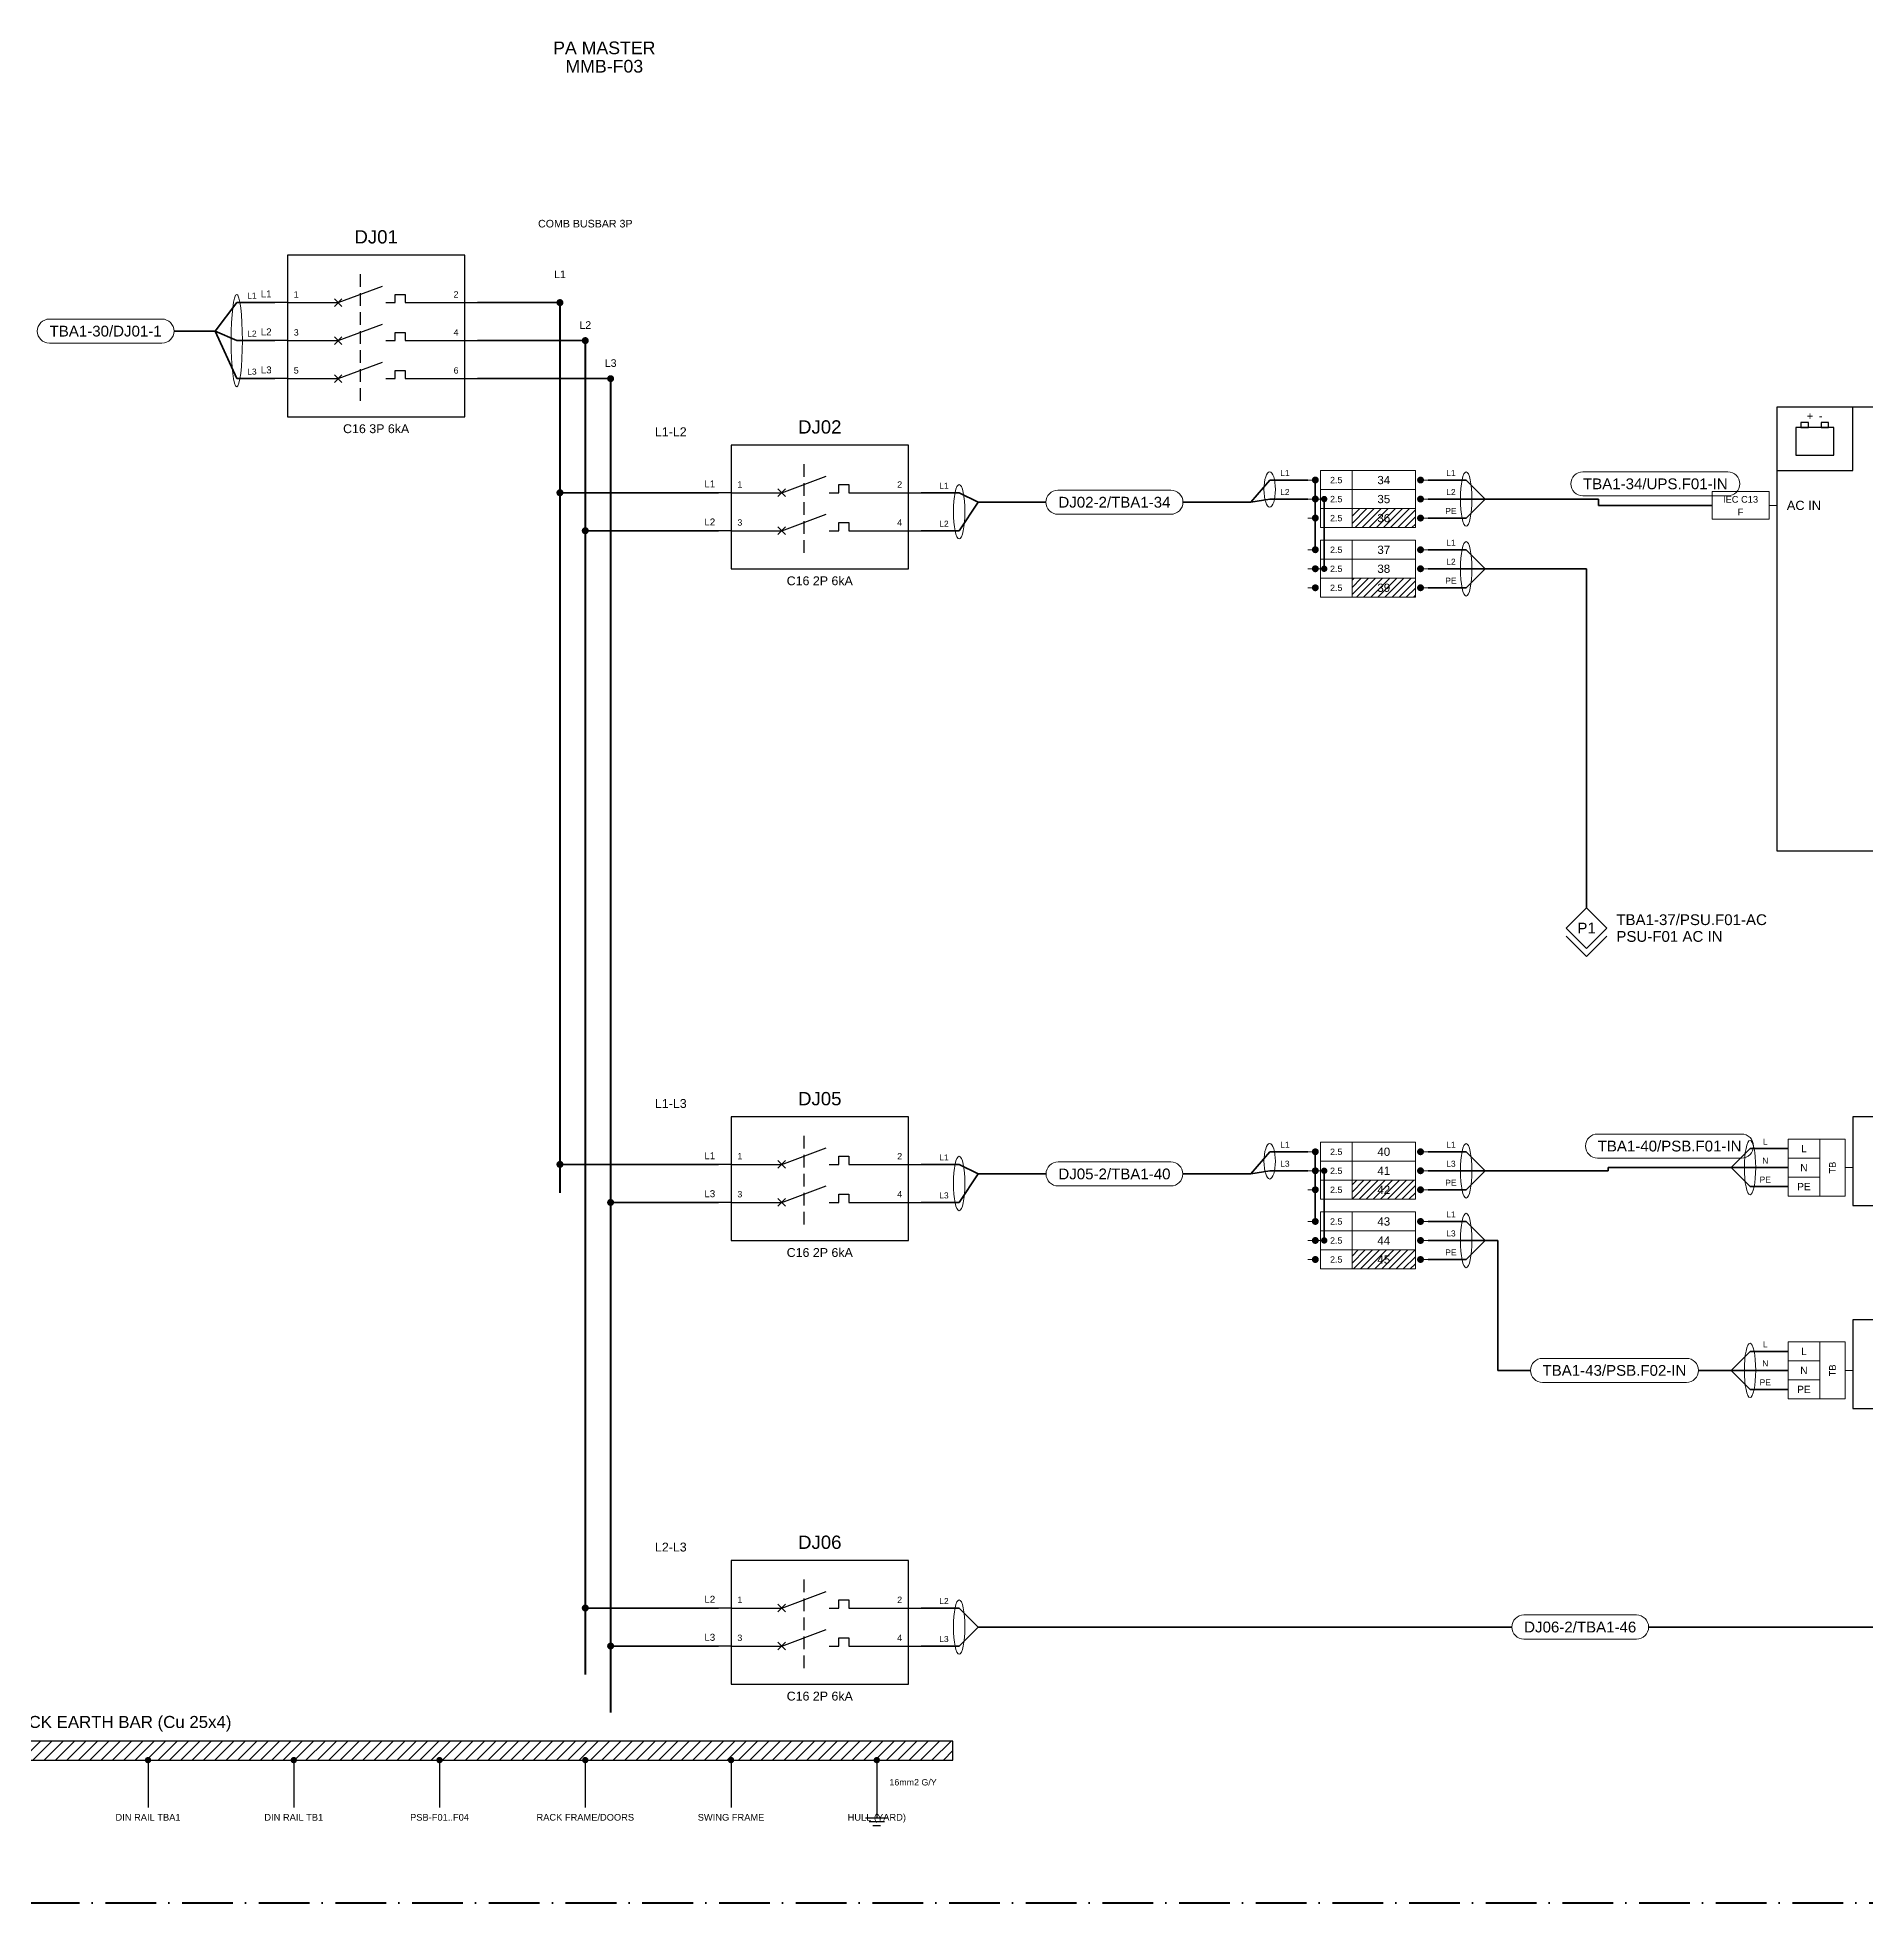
# Model space of a CAD drawing. Header units: millimetres. Extents: x 0 to 841, y 0 to 1189.
# Drawn here: x 165.5 to 454.2, y 198 to 492.4 of the extents above; entities that cross this region are included whole.
import ezdxf
from ezdxf.enums import TextEntityAlignment as Align

# ---------------------------------------------------------------- set-up
doc = ezdxf.new("R2010")
doc.units = ezdxf.units.MM
doc.linetypes.add('AV_DASHDOT', pattern=[12, 8, -2, 0, -2])
doc.linetypes.add('AV_HIDDEN', pattern=[3, 2, -1])
for name, color, linetype, lineweight in [('AV-CONN', 7, 'Continuous', 18), ('AV-LABEL', 7, 'Continuous', 18), ('AV-NOTE', 7, 'Continuous', 18), ('AV-TB', 7, 'Continuous', 18), ('AV-TEXT', 7, 'Continuous', 18), ('AV-TEXT-DEV', 7, 'Continuous', 18)]:
    doc.layers.add(name, color=color, linetype=linetype, lineweight=lineweight)
for name, color, linetype, lineweight, true_color in [('AV-DEVICE', 7, 'Continuous', 25, 0x4682ff), ('AV-RACK', 7, 'AV_DASHDOT', 50, 0xff00ff), ('AV-SYM', 7, 'Continuous', 25, 0x4682ff), ('AV-XREF', 7, 'Continuous', 18, 0x00af00), ('W-PE', 7, 'Continuous', 25, 0x009600), ('W-POWER', 7, 'Continuous', 35, 0xeb8c00)]:
    doc.layers.add(name, color=color, linetype=linetype, lineweight=lineweight, true_color=true_color)
doc.styles.add('AV', font='arial.ttf')

msp = doc.modelspace()

# ---------------------------------------------------------------- hatches: boundary and pattern name
at = {"layer": 'AV-TB', "true_color": 0x009600}
h = msp.add_hatch(dxfattribs=at)
h.set_pattern_fill('ANSI31', scale=0.25)
h.paths.add_polyline_path([(373, 415), (383, 415), (383, 418), (373, 418)])
h = msp.add_hatch(dxfattribs=at)
h.set_pattern_fill('ANSI31', scale=0.25)
h.paths.add_polyline_path([(373, 404), (383, 404), (383, 407), (373, 407)])
h = msp.add_hatch(dxfattribs=at)
h.set_pattern_fill('ANSI31', scale=0.25)
h.paths.add_polyline_path([(373, 309), (383, 309), (383, 312), (373, 312)])
h = msp.add_hatch(dxfattribs=at)
h.set_pattern_fill('ANSI31', scale=0.25)
h.paths.add_polyline_path([(373, 298), (383, 298), (383, 301), (373, 301)])
at = {"layer": 'W-PE', "true_color": 0x009600}
h = msp.add_hatch(dxfattribs=at)
h.set_pattern_fill('ANSI31', scale=0.4)
h.paths.add_polyline_path([(150, 220.5), (310, 220.5), (310, 223.5), (150, 223.5)])

# ---------------------------------------------------------------- linework, layer by layer
at = {"layer": 'AV-CONN'}
for p, q in [((440, 418.5), (438.8, 418.5)), ((452, 314), (450.8, 314)), ((452, 282), (450.8, 282))]:
    msp.add_line(p, q, dxfattribs=at)
for points in [[(429.8, 416.3), (438.8, 416.3), (438.8, 420.7), (429.8, 420.7)], [(441.8, 315.5), (446.8, 315.5), (446.8, 318.5), (441.8, 318.5)], [(446.8, 309.5), (450.8, 309.5), (450.8, 318.5), (446.8, 318.5)], [(441.8, 312.5), (446.8, 312.5), (446.8, 315.5), (441.8, 315.5)], [(441.8, 309.5), (446.8, 309.5), (446.8, 312.5), (441.8, 312.5)], [(441.8, 283.5), (446.8, 283.5), (446.8, 286.5), (441.8, 286.5)], [(446.8, 277.5), (450.8, 277.5), (450.8, 286.5), (446.8, 286.5)], [(441.8, 280.5), (446.8, 280.5), (446.8, 283.5), (441.8, 283.5)], [(441.8, 277.5), (446.8, 277.5), (446.8, 280.5), (441.8, 280.5)]]:
    msp.add_lwpolyline(points, close=True, dxfattribs=at)
for centre, major_axis, ratio in [((197, 444.5), (0, 7.3), 0.123288), ((311, 417.5), (0, 4.3), 0.209302), ((360, 421), (0, 2.8), 0.321429), ((391, 419.5), (0, 4.3), 0.209302), ((391, 408.5), (0, 4.3), 0.209302), ((435.8, 314), (0, 4.3), 0.209302), ((311, 311.5), (0, 4.3), 0.209302), ((360, 315), (0, 2.8), 0.321429), ((391, 313.5), (0, 4.3), 0.209302), ((391, 302.5), (0, 4.3), 0.209302), ((435.8, 282), (0, 4.3), 0.209302), ((311, 241.5), (0, 4.3), 0.209302)]:
    msp.add_ellipse(centre, major_axis=major_axis, ratio=ratio, dxfattribs=at)
at = {"layer": 'AV-DEVICE'}
for points in [[(205, 432.5), (233, 432.5), (233, 458), (205, 458)], [(440, 364), (494, 364), (494, 434), (440, 434)], [(440, 424), (452, 424), (452, 434), (440, 434)], [(275, 408.5), (303, 408.5), (303, 428), (275, 428)], [(275, 302.5), (303, 302.5), (303, 322), (275, 322)], [(452, 308), (498, 308), (498, 322), (452, 322)], [(452, 276), (498, 276), (498, 290), (452, 290)], [(275, 232.5), (303, 232.5), (303, 252), (275, 252)]]:
    msp.add_lwpolyline(points, close=True, dxfattribs=at)
at = {"layer": 'AV-LABEL'}
for points in [[(167.43, 444.1), (185.2, 444.1, 1), (185.2, 447.9), (167.43, 447.9, 1)], [(409.43, 420), (432.27, 420, 1), (432.27, 423.8), (409.43, 423.8, 1)], [(326.59, 417.1), (344.41, 417.1, 1), (344.41, 420.9), (326.59, 420.9, 1)], [(411.75, 315.5), (434.45, 315.5, 1), (434.45, 319.3), (411.75, 319.3, 1)], [(326.61, 311.1), (344.39, 311.1, 1), (344.39, 314.9), (326.61, 314.9, 1)], [(403.05, 280.1), (425.75, 280.1, 1), (425.75, 283.9), (403.05, 283.9, 1)], [(400.11, 239.6), (417.89, 239.6, 1), (417.89, 243.4), (400.11, 243.4, 1)]]:
    msp.add_lwpolyline(points, format="xyb", close=True, dxfattribs=at)
at = {"layer": 'AV-RACK'}
msp.add_lwpolyline([(140, 198), (712, 198), (712, 1158), (140, 1158)], close=True, dxfattribs=at)
at = {"layer": 'AV-SYM', "linetype": 'AV_HIDDEN'}
for p, q in [((216.5, 455), (216.5, 434.5)), ((286.5, 425), (286.5, 410.5)), ((286.5, 319), (286.5, 304.5)), ((286.5, 249), (286.5, 234.5))]:
    msp.add_line(p, q, dxfattribs=at)
at = {"layer": 'AV-SYM'}
for p, q in [((205, 450.5), (203, 450.5)), ((205, 450.5), (213, 450.5)), ((212.4, 449.9), (213.6, 451.1)), ((212.4, 451.1), (213.6, 449.9)), ((213, 450.5), (220, 453.1)), ((233, 450.5), (235, 450.5)), ((205, 444.5), (203, 444.5)), ((205, 444.5), (213, 444.5)), ((212.4, 443.9), (213.6, 445.1)), ((212.4, 445.1), (213.6, 443.9)), ((213, 444.5), (220, 447.1)), ((233, 444.5), (235, 444.5)), ((212.4, 437.9), (213.6, 439.1)), ((212.4, 439.1), (213.6, 437.9)), ((213, 438.5), (220, 441.1)), ((205, 438.5), (203, 438.5)), ((205, 438.5), (213, 438.5)), ((233, 438.5), (235, 438.5)), ((282.4, 419.9), (283.6, 421.1)), ((282.4, 421.1), (283.6, 419.9)), ((283, 420.5), (290, 423.1)), ((275, 420.5), (273, 420.5)), ((275, 420.5), (283, 420.5)), ((303, 420.5), (305, 420.5)), ((282.4, 413.9), (283.6, 415.1)), ((282.4, 415.1), (283.6, 413.9)), ((283, 414.5), (290, 417.1)), ((275, 414.5), (273, 414.5)), ((275, 414.5), (283, 414.5)), ((303, 414.5), (305, 414.5)), ((282.4, 313.9), (283.6, 315.1)), ((282.4, 315.1), (283.6, 313.9)), ((283, 314.5), (290, 317.1)), ((275, 314.5), (273, 314.5)), ((275, 314.5), (283, 314.5)), ((303, 314.5), (305, 314.5)), ((282.4, 307.9), (283.6, 309.1)), ((282.4, 309.1), (283.6, 307.9)), ((283, 308.5), (290, 311.1)), ((275, 308.5), (273, 308.5)), ((275, 308.5), (283, 308.5)), ((303, 308.5), (305, 308.5)), ((275, 244.5), (273, 244.5)), ((275, 244.5), (283, 244.5)), ((282.4, 243.9), (283.6, 245.1)), ((282.4, 245.1), (283.6, 243.9)), ((283, 244.5), (290, 247.1)), ((303, 244.5), (305, 244.5)), ((275, 238.5), (273, 238.5)), ((275, 238.5), (283, 238.5)), ((282.4, 237.9), (283.6, 239.1)), ((282.4, 239.1), (283.6, 237.9)), ((283, 238.5), (290, 241.1)), ((303, 238.5), (305, 238.5))]:
    msp.add_line(p, q, dxfattribs=at)
for points in [[(220.5, 450.5), (222, 450.5), (222, 451.8), (223.6, 451.8), (223.6, 450.5), (233, 450.5)], [(220.5, 444.5), (222, 444.5), (222, 445.8), (223.6, 445.8), (223.6, 444.5), (233, 444.5)], [(220.5, 438.5), (222, 438.5), (222, 439.8), (223.6, 439.8), (223.6, 438.5), (233, 438.5)], [(290.5, 420.5), (292, 420.5), (292, 421.8), (293.6, 421.8), (293.6, 420.5), (303, 420.5)], [(290.5, 414.5), (292, 414.5), (292, 415.8), (293.6, 415.8), (293.6, 414.5), (303, 414.5)], [(290.5, 314.5), (292, 314.5), (292, 315.8), (293.6, 315.8), (293.6, 314.5), (303, 314.5)], [(290.5, 308.5), (292, 308.5), (292, 309.8), (293.6, 309.8), (293.6, 308.5), (303, 308.5)], [(290.5, 244.5), (292, 244.5), (292, 245.8), (293.6, 245.8), (293.6, 244.5), (303, 244.5)], [(290.5, 238.5), (292, 238.5), (292, 239.8), (293.6, 239.8), (293.6, 238.5), (303, 238.5)]]:
    msp.add_lwpolyline(points, dxfattribs=at)
for points in [[(443, 426.4), (449, 426.4), (449, 430.8), (443, 430.8)], [(443.8, 430.8), (445, 430.8), (445, 431.6), (443.8, 431.6)], [(447, 430.8), (448.2, 430.8), (448.2, 431.6), (447, 431.6)]]:
    msp.add_lwpolyline(points, close=True, dxfattribs=at)
at = {"layer": 'AV-TB'}
for p, q in [((373, 421), (373, 424)), ((367.2, 422.5), (366, 422.5)), ((373, 418), (373, 421)), ((383.8, 422.5), (385, 422.5)), ((367.2, 419.5), (366, 419.5)), ((368.6, 419.5), (366.9, 419.5)), ((373, 415), (373, 418)), ((383.8, 419.5), (385, 419.5)), ((367.2, 416.5), (366, 416.5)), ((383.8, 416.5), (385, 416.5)), ((373, 410), (373, 413)), ((367.2, 411.5), (366, 411.5)), ((373, 407), (373, 410)), ((383.8, 411.5), (385, 411.5)), ((367.2, 408.5), (366, 408.5)), ((368.6, 408.5), (366.9, 408.5)), ((373, 404), (373, 407)), ((383.8, 408.5), (385, 408.5)), ((367.2, 405.5), (366, 405.5)), ((383.8, 405.5), (385, 405.5)), ((373, 315), (373, 318)), ((367.2, 316.5), (366, 316.5)), ((373, 312), (373, 315)), ((383.8, 316.5), (385, 316.5)), ((367.2, 313.5), (366, 313.5)), ((368.6, 313.5), (366.9, 313.5)), ((383.8, 313.5), (385, 313.5)), ((367.2, 310.5), (366, 310.5)), ((373, 309), (373, 312)), ((383.8, 310.5), (385, 310.5)), ((373, 304), (373, 307)), ((367.2, 305.5), (366, 305.5)), ((373, 301), (373, 304)), ((383.8, 305.5), (385, 305.5)), ((367.2, 302.5), (366, 302.5)), ((368.6, 302.5), (366.9, 302.5)), ((373, 298), (373, 301)), ((383.8, 302.5), (385, 302.5)), ((367.2, 299.5), (366, 299.5)), ((383.8, 299.5), (385, 299.5))]:
    msp.add_line(p, q, dxfattribs=at)
at = {"layer": 'AV-TB', "lineweight": 35}
for p, q in [((367.2, 411.5), (367.2, 422.5)), ((368.6, 408.5), (368.6, 419.5)), ((367.2, 305.5), (367.2, 316.5)), ((368.6, 302.5), (368.6, 313.5))]:
    msp.add_line(p, q, dxfattribs=at)
at = {"layer": 'AV-TB'}
for points in [[(368, 421), (383, 421), (383, 424), (368, 424)], [(368, 418), (383, 418), (383, 421), (368, 421)], [(368, 415), (383, 415), (383, 418), (368, 418)], [(368, 410), (383, 410), (383, 413), (368, 413)], [(368, 407), (383, 407), (383, 410), (368, 410)], [(368, 404), (383, 404), (383, 407), (368, 407)], [(368, 315), (383, 315), (383, 318), (368, 318)], [(368, 312), (383, 312), (383, 315), (368, 315)], [(368, 309), (383, 309), (383, 312), (368, 312)], [(368, 304), (383, 304), (383, 307), (368, 307)], [(368, 301), (383, 301), (383, 304), (368, 304)], [(368, 298), (383, 298), (383, 301), (368, 301)]]:
    msp.add_lwpolyline(points, close=True, dxfattribs=at)
for points, const_width in [([(366.93, 422.5, 1), (367.47, 422.5, 1)], 0.55), ([(366.95, 422.5, 1), (367.45, 422.5, 1)], 0.5), ([(383.53, 422.5, 1), (384.07, 422.5, 1)], 0.55), ([(366.93, 419.5, 1), (367.47, 419.5, 1)], 0.55), ([(368.35, 419.5, 1), (368.85, 419.5, 1)], 0.5), ([(383.53, 419.5, 1), (384.07, 419.5, 1)], 0.55), ([(366.93, 416.5, 1), (367.47, 416.5, 1)], 0.55), ([(383.53, 416.5, 1), (384.07, 416.5, 1)], 0.55), ([(366.93, 411.5, 1), (367.47, 411.5, 1)], 0.55), ([(366.95, 411.5, 1), (367.45, 411.5, 1)], 0.5), ([(383.53, 411.5, 1), (384.07, 411.5, 1)], 0.55), ([(366.93, 408.5, 1), (367.47, 408.5, 1)], 0.55), ([(368.35, 408.5, 1), (368.85, 408.5, 1)], 0.5), ([(383.53, 408.5, 1), (384.07, 408.5, 1)], 0.55), ([(366.93, 405.5, 1), (367.47, 405.5, 1)], 0.55), ([(383.53, 405.5, 1), (384.07, 405.5, 1)], 0.55), ([(366.93, 316.5, 1), (367.47, 316.5, 1)], 0.55), ([(366.95, 316.5, 1), (367.45, 316.5, 1)], 0.5), ([(383.53, 316.5, 1), (384.07, 316.5, 1)], 0.55), ([(366.93, 313.5, 1), (367.47, 313.5, 1)], 0.55), ([(368.35, 313.5, 1), (368.85, 313.5, 1)], 0.5), ([(383.53, 313.5, 1), (384.07, 313.5, 1)], 0.55), ([(366.93, 310.5, 1), (367.47, 310.5, 1)], 0.55), ([(383.53, 310.5, 1), (384.07, 310.5, 1)], 0.55), ([(366.93, 305.5, 1), (367.47, 305.5, 1)], 0.55), ([(366.95, 305.5, 1), (367.45, 305.5, 1)], 0.5), ([(383.53, 305.5, 1), (384.07, 305.5, 1)], 0.55), ([(366.93, 302.5, 1), (367.47, 302.5, 1)], 0.55), ([(368.35, 302.5, 1), (368.85, 302.5, 1)], 0.5), ([(383.53, 302.5, 1), (384.07, 302.5, 1)], 0.55), ([(366.93, 299.5, 1), (367.47, 299.5, 1)], 0.55), ([(383.53, 299.5, 1), (384.07, 299.5, 1)], 0.55)]:
    msp.add_lwpolyline(points, format="xyb", close=True, dxfattribs=dict(at, const_width=const_width))
at = {"layer": 'AV-XREF'}
msp.add_lwpolyline([(406.8, 351.8), (410, 355), (413.2, 351.8), (410, 348.6)], close=True, dxfattribs=at)
msp.add_lwpolyline([(406.8, 350.5), (410, 347.3), (413.2, 350.5)], dxfattribs=at)
at = {"layer": 'W-PE'}
for p, q in [((183, 220.5), (183, 213)), ((206, 220.5), (206, 213)), ((229, 220.5), (229, 213)), ((252, 220.5), (252, 213)), ((275, 220.5), (275, 213)), ((298, 220.5), (298, 213)), ((298, 213), (298, 211.4)), ((296.2, 211.4), (299.8, 211.4)), ((296.8, 210.8), (299.2, 210.8)), ((297.4, 210.2), (298.6, 210.2))]:
    msp.add_line(p, q, dxfattribs=at)
msp.add_lwpolyline([(150, 220.5), (310, 220.5), (310, 223.5), (150, 223.5)], close=True, dxfattribs=at)
at = {"layer": 'W-PE', "const_width": 0.5}
for points in [[(182.75, 220.5, 1), (183.25, 220.5, 1)], [(205.75, 220.5, 1), (206.25, 220.5, 1)], [(228.75, 220.5, 1), (229.25, 220.5, 1)], [(251.75, 220.5, 1), (252.25, 220.5, 1)], [(274.75, 220.5, 1), (275.25, 220.5, 1)], [(297.75, 220.5, 1), (298.25, 220.5, 1)]]:
    msp.add_lwpolyline(points, format="xyb", close=True, dxfattribs=at)
at = {"layer": 'W-POWER'}
for p, q in [((197, 450.5), (193.62, 446)), ((203, 450.5), (197, 450.5)), ((235, 450.5), (248, 450.5)), ((187.1, 446), (193.62, 446)), ((197, 444.5), (193.62, 446)), ((197, 438.5), (193.62, 446)), ((203, 444.5), (197, 444.5)), ((235, 444.5), (252, 444.5)), ((203, 438.5), (197, 438.5)), ((235, 438.5), (256, 438.5)), ((360, 422.5), (357, 419)), ((366, 422.5), (360, 422.5)), ((385, 422.5), (391, 422.5)), ((391, 422.5), (394, 419.5)), ((248, 420.5), (273, 420.5)), ((305, 420.5), (311, 420.5)), ((311, 420.5), (314, 419)), ((311, 414.5), (314, 419)), ((314, 419), (324.69, 419)), ((346.31, 419), (357, 419)), ((360, 419.5), (357, 419)), ((366, 419.5), (360, 419.5)), ((385, 419.5), (391, 419.5)), ((391, 419.5), (394, 419.5)), ((391, 416.5), (394, 419.5)), ((394, 419.5), (411.9, 419.5)), ((411.9, 419.5), (411.9, 418.5)), ((411.9, 418.5), (429.8, 418.5)), ((385, 416.5), (391, 416.5)), ((252, 414.5), (273, 414.5)), ((305, 414.5), (311, 414.5)), ((385, 411.5), (391, 411.5)), ((391, 411.5), (394, 408.5)), ((385, 408.5), (391, 408.5)), ((391, 408.5), (394, 408.5)), ((391, 405.5), (394, 408.5)), ((394, 408.5), (410, 408.5)), ((410, 408.5), (410, 355)), ((385, 405.5), (391, 405.5)), ((360, 316.5), (357, 313)), ((366, 316.5), (360, 316.5)), ((385, 316.5), (391, 316.5)), ((391, 316.5), (394, 313.5)), ((435.8, 317), (432.8, 314)), ((441.8, 317), (435.8, 317)), ((248, 314.5), (273, 314.5)), ((305, 314.5), (311, 314.5)), ((311, 314.5), (314, 313)), ((311, 308.5), (314, 313)), ((314, 313), (324.71, 313)), ((346.29, 313), (357, 313)), ((360, 313.5), (357, 313)), ((366, 313.5), (360, 313.5)), ((385, 313.5), (391, 313.5)), ((391, 313.5), (394, 313.5)), ((391, 310.5), (394, 313.5)), ((394, 313.5), (413.4, 313.5)), ((413.4, 313.5), (413.4, 314)), ((413.4, 314), (432.8, 314)), ((435.8, 314), (432.8, 314)), ((435.8, 311), (432.8, 314)), ((441.8, 314), (435.8, 314)), ((385, 310.5), (391, 310.5)), ((441.8, 311), (435.8, 311)), ((256, 308.5), (273, 308.5)), ((305, 308.5), (311, 308.5)), ((385, 305.5), (391, 305.5)), ((391, 305.5), (394, 302.5)), ((385, 302.5), (391, 302.5)), ((391, 302.5), (394, 302.5)), ((391, 299.5), (394, 302.5)), ((394, 302.5), (396, 302.5)), ((396, 302.5), (396, 282)), ((385, 299.5), (391, 299.5)), ((435.8, 285), (432.8, 282)), ((441.8, 285), (435.8, 285)), ((396, 282), (401.15, 282)), ((427.65, 282), (432.8, 282)), ((435.8, 282), (432.8, 282)), ((435.8, 279), (432.8, 282)), ((441.8, 282), (435.8, 282)), ((441.8, 279), (435.8, 279)), ((252, 244.5), (273, 244.5)), ((305, 244.5), (311, 244.5)), ((311, 244.5), (314, 241.5)), ((311, 238.5), (314, 241.5)), ((314, 241.5), (398.21, 241.5)), ((419.79, 241.5), (504, 241.5)), ((256, 238.5), (273, 238.5)), ((305, 238.5), (311, 238.5))]:
    msp.add_line(p, q, dxfattribs=at)
at = {"layer": 'W-POWER', "lineweight": 50}
for p, q in [((248, 450.5), (248, 310)), ((252, 444.5), (252, 234)), ((256, 438.5), (256, 228))]:
    msp.add_line(p, q, dxfattribs=at)
at = {"layer": 'W-POWER', "const_width": 0.55}
for points in [[(247.72, 450.5, 1), (248.28, 450.5, 1)], [(251.72, 444.5, 1), (252.28, 444.5, 1)], [(255.72, 438.5, 1), (256.27, 438.5, 1)], [(247.72, 420.5, 1), (248.28, 420.5, 1)], [(251.72, 414.5, 1), (252.28, 414.5, 1)], [(247.72, 314.5, 1), (248.28, 314.5, 1)], [(255.72, 308.5, 1), (256.27, 308.5, 1)], [(251.72, 244.5, 1), (252.28, 244.5, 1)], [(255.72, 238.5, 1), (256.27, 238.5, 1)]]:
    msp.add_lwpolyline(points, format="xyb", close=True, dxfattribs=at)

# ---------------------------------------------------------------- texts
at = {"layer": 'AV-CONN', "style": 'AV'}
for s, height, p in [('IEC C13', 1.05, (434.3, 419.45)), ('F', 1.05, (434.3, 417.45)), ('L', 1.15, (444.3, 317)), ('N', 1.15, (444.3, 314)), ('PE', 1.15, (444.3, 311)), ('L', 1.15, (444.3, 285)), ('N', 1.15, (444.3, 282)), ('PE', 1.15, (444.3, 279))]:
    msp.add_text(s, height=height, dxfattribs=at).set_placement(p, align=Align.MIDDLE_CENTER)
for p in [(448.8, 314), (448.8, 282)]:
    msp.add_text('TB', height=1.05, rotation=90, dxfattribs=at).set_placement(p, align=Align.MIDDLE_CENTER)
at = {"layer": 'AV-LABEL', "style": 'AV'}
for s, p in [('TBA1-30/DJ01-1', (176.31, 446)), ('TBA1-34/UPS.F01-IN', (420.85, 421.9)), ('DJ02-2/TBA1-34', (335.5, 419)), ('TBA1-40/PSB.F01-IN', (423.1, 317.4)), ('DJ05-2/TBA1-40', (335.5, 313)), ('TBA1-43/PSB.F02-IN', (414.4, 282)), ('DJ06-2/TBA1-46', (409, 241.5))]:
    msp.add_text(s, height=1.7, dxfattribs=at).set_placement(p, align=Align.MIDDLE_CENTER)
at = {"layer": 'AV-NOTE', "style": 'AV'}
for s, height, p in [('COMB BUSBAR 3P', 1.2, (252, 462)), ('L1', 1.2, (248, 454)), ('L1', 0.95, (199.4, 450.85)), ('L2', 1.2, (252, 446)), ('L2', 0.95, (199.4, 444.85)), ('L3', 1.2, (256, 440)), ('L3', 0.95, (199.4, 438.85)), ('L1', 0.95, (362.4, 422.85)), ('L1', 0.95, (388.6, 422.85)), ('L1', 0.95, (308.6, 420.85)), ('L2', 0.95, (362.4, 419.85)), ('L2', 0.95, (388.6, 419.85)), ('PE', 0.95, (388.6, 416.85)), ('L2', 0.95, (308.6, 414.85)), ('L1', 0.95, (388.6, 411.85)), ('L2', 0.95, (388.6, 408.85)), ('PE', 0.95, (388.6, 405.85)), ('L1', 0.95, (362.4, 316.85)), ('L1', 0.95, (388.6, 316.85)), ('L', 0.95, (438.2, 317.35)), ('L1', 0.95, (308.6, 314.85)), ('L3', 0.95, (362.4, 313.85)), ('L3', 0.95, (388.6, 313.85)), ('N', 0.95, (438.2, 314.35)), ('PE', 0.95, (388.6, 310.85)), ('PE', 0.95, (438.2, 311.35)), ('L3', 0.95, (308.6, 308.85)), ('L1', 0.95, (388.6, 305.85)), ('L3', 0.95, (388.6, 302.85)), ('PE', 0.95, (388.6, 299.85)), ('L', 0.95, (438.2, 285.35)), ('N', 0.95, (438.2, 282.35)), ('PE', 0.95, (438.2, 279.35)), ('L2', 0.95, (308.6, 244.85)), ('L3', 0.95, (308.6, 238.85))]:
    msp.add_text(s, height=height, dxfattribs=at).set_placement(p, align=Align.BOTTOM_CENTER)
for s, height, p in [('L1', 1.1, (202.5, 451)), ('2', 1, (232, 451)), ('L2', 1.1, (202.5, 445)), ('4', 1, (232, 445)), ('L3', 1.1, (202.5, 439)), ('6', 1, (232, 439)), ('L1', 1.1, (272.5, 421)), ('2', 1, (302, 421)), ('L2', 1.1, (272.5, 415)), ('4', 1, (302, 415)), ('L1', 1.1, (272.5, 315)), ('2', 1, (302, 315)), ('L3', 1.1, (272.5, 309)), ('4', 1, (302, 309)), ('L2', 1.1, (272.5, 245)), ('2', 1, (302, 245)), ('L3', 1.1, (272.5, 239)), ('4', 1, (302, 239))]:
    msp.add_text(s, height=height, dxfattribs=at).set_placement(p, align=Align.BOTTOM_RIGHT)
for s, p in [('1', (206, 451)), ('3', (206, 445)), ('5', (206, 439)), ('1', (276, 421)), ('3', (276, 415)), ('1', (276, 315)), ('3', (276, 309)), ('1', (276, 245)), ('3', (276, 239))]:
    msp.add_text(s, height=1, dxfattribs=at).set_placement(p, align=Align.BOTTOM_LEFT)
msp.add_text('16mm2 G/Y', height=1, dxfattribs=at).set_placement((300, 217), align=Align.MIDDLE_LEFT)
for s, p in [('DIN RAIL TBA1', (183, 212)), ('DIN RAIL TB1', (206, 212)), ('PSB-F01..F04', (229, 212)), ('RACK FRAME/DOORS', (252, 212)), ('SWING FRAME', (275, 212)), ('HULL (YARD)', (298, 212))]:
    msp.add_text(s, height=1.05, dxfattribs=at).set_placement(p, align=Align.TOP_CENTER)
at = {"layer": 'AV-SYM', "style": 'AV'}
msp.add_text('+  -', height=1.2, dxfattribs=at).set_placement((446, 432.6), align=Align.MIDDLE_CENTER)
at = {"layer": 'AV-TB', "style": 'AV'}
for s, height, p in [('2.5', 1, (370.5, 422.5)), ('2.5', 1, (370.5, 419.5)), ('2.5', 1, (370.5, 416.5)), ('36', 1.3, (378, 416.5)), ('2.5', 1, (370.5, 411.5)), ('2.5', 1, (370.5, 408.5)), ('2.5', 1, (370.5, 405.5)), ('39', 1.3, (378, 405.5)), ('2.5', 1, (370.5, 316.5)), ('2.5', 1, (370.5, 313.5)), ('2.5', 1, (370.5, 310.5)), ('42', 1.3, (378, 310.5)), ('2.5', 1, (370.5, 305.5)), ('2.5', 1, (370.5, 302.5)), ('2.5', 1, (370.5, 299.5)), ('45', 1.3, (378, 299.5))]:
    msp.add_text(s, height=height, dxfattribs=at).set_placement(p, align=Align.MIDDLE_CENTER)
at = {"layer": 'AV-TB', "true_color": 0x000000, "style": 'AV'}
for s, p in [('34', (378, 422.5)), ('35', (378, 419.5)), ('37', (378, 411.5)), ('38', (378, 408.5)), ('40', (378, 316.5)), ('41', (378, 313.5)), ('43', (378, 305.5)), ('44', (378, 302.5))]:
    msp.add_text(s, height=1.3, dxfattribs=at).set_placement(p, align=Align.MIDDLE_CENTER)
at = {"layer": 'AV-TEXT', "style": 'AV'}
for s, p in [('C16 3P 6kA', (219, 431.3)), ('C16 2P 6kA', (289, 407.3)), ('C16 2P 6kA', (289, 301.3)), ('C16 2P 6kA', (289, 231.3))]:
    msp.add_text(s, height=1.4, dxfattribs=at).set_placement(p, align=Align.TOP_CENTER)
for s, p in [('L1-L2', (268, 429)), ('L1-L3', (268, 323)), ('L2-L3', (268, 253))]:
    msp.add_text(s, height=1.4, dxfattribs=at).set_placement(p, align=Align.BOTTOM_RIGHT)
for s, height, p in [('AC IN', 1.45, (441.6, 418.5)), ('TBA1-37/PSU.F01-AC', 1.7, (414.7, 353.12)), ('PSU-F01 AC IN', 1.7, (414.7, 350.48))]:
    msp.add_text(s, height=height, dxfattribs=at).set_placement(p, align=Align.MIDDLE_LEFT)
msp.add_text('P1', height=1.7, dxfattribs=at).set_placement((410, 351.8), align=Align.MIDDLE_CENTER)
msp.add_text('PE-F01  RACK EARTH BAR (Cu 25x4)', height=1.9, dxfattribs=at).set_placement((150, 225), align=Align.BOTTOM_LEFT)
at = {"layer": 'AV-TEXT-DEV', "style": 'AV'}
for s, p in [('PA MASTER', (255, 490.7)), ('MMB-F03', (255, 487.8))]:
    msp.add_text(s, height=2, dxfattribs=at).set_placement(p, align=Align.MIDDLE_CENTER)
for s, p in [('DJ01', (219, 459.2)), ('DJ02', (289, 429.2)), ('DJ05', (289, 323.2)), ('DJ06', (289, 253.2))]:
    msp.add_text(s, height=2.1, dxfattribs=at).set_placement(p, align=Align.BOTTOM_CENTER)

doc.saveas('drawing.dxf')
